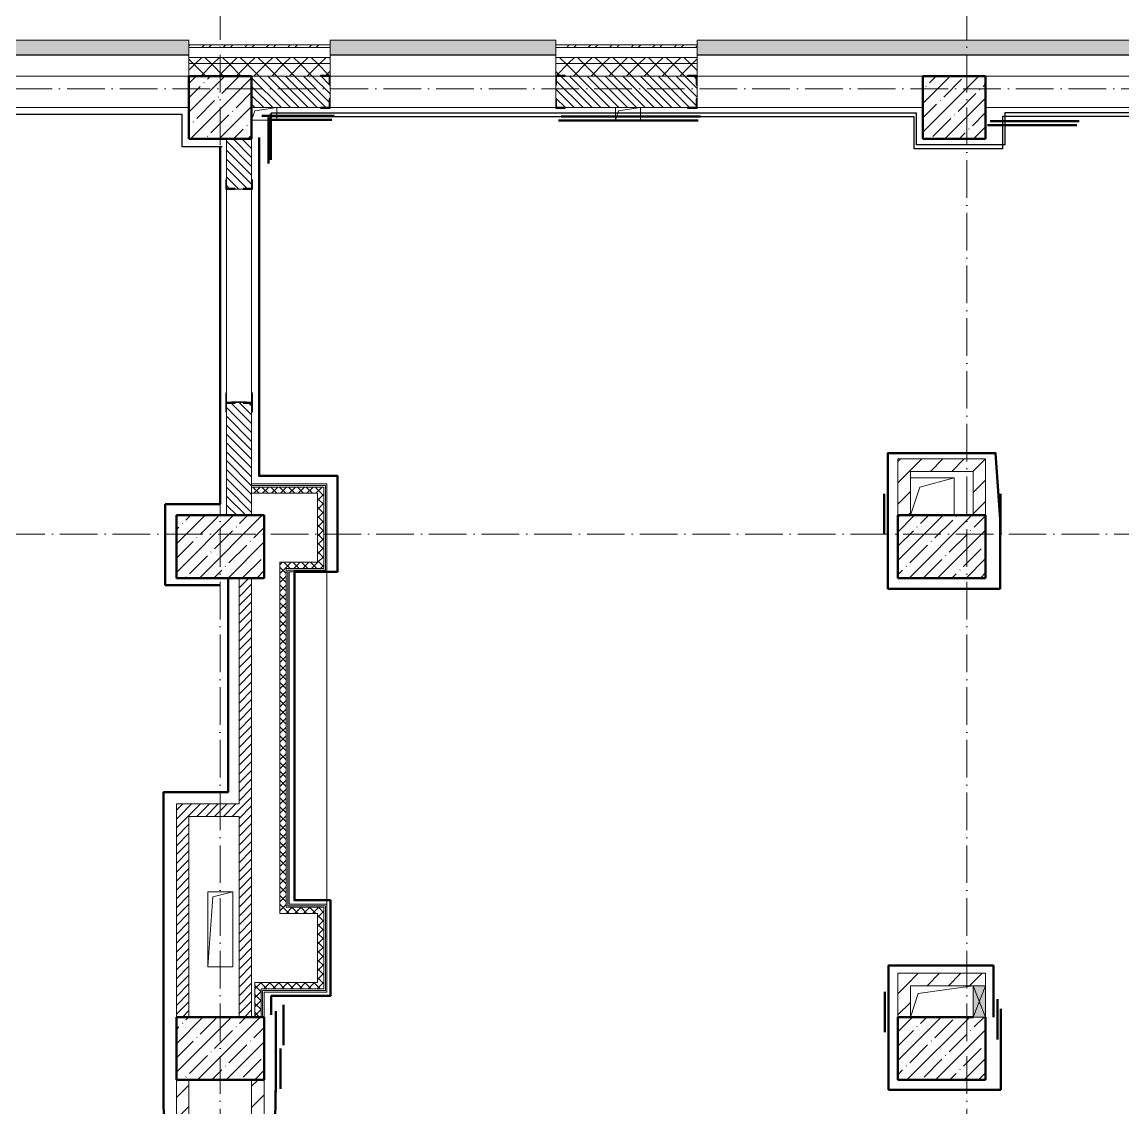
# Model space of a CAD drawing. Header units: millimetres. Extents: x -213536 to 1564669, y -45299 to 942238.
# Drawn here: x 631291 to 640066, y 363738 to 372394 of the extents above; entities that cross this region are included whole.
import ezdxf

# ---------------------------------------------------------------- set-up
doc = ezdxf.new("R2010")
doc.units = ezdxf.units.MM
doc.linetypes.add('50_200_ШТРИХ_1Т_ш5_п1_п1_', pattern=[700, 500, -100, 0, -100])
for name, color, linetype, lineweight in [('8.1)', 2, 'Continuous', 50), ('8.2)', 3, 'Continuous', 50), ('8.3)', 5, 'Continuous', 50), ('8.4)', 6, 'Continuous', 50), ('A-DETL-GENF-OTLN', 7, 'Continuous', 9), ('A-FLOR-____-OTLN', 7, 'Continuous', 9), ('A-GENM-____-MCUT', 7, 'Continuous', 25), ('A-GENM-____-OTLN', 7, 'Continuous', 9), ('A-GENM-____-OTLN-1', 7, 'Continuous', 25), ('A-GLAZ-____-OTLN', 7, 'Continuous', 9), ('A-WALL-____-MCUT', 7, 'Continuous', 13), ('A-WALL-____-MCUT-1', 7, 'Continuous', 9), ('A-WALL-____-OTLN', 7, 'Continuous', 9), ('A-WALL-____-PATT-1', 7, 'Continuous', 9), ('A-WALL-FNSH-MCUT-1', 7, 'Continuous', 9), ('I-WALL-____-OTLN', 7, 'Continuous', 9), ('S-COLS-____-MCUT', 7, 'Continuous', 50), ('S-COLS-____-OTLN', 7, 'Continuous', 9), ('S-GRID-____-OTLN-1', 7, '50_200_ШТРИХ_1Т_ш5_п1_п1_', 9)]:
    doc.layers.add(name, color=color, linetype=linetype, lineweight=lineweight)
doc.layers.add('A-GLAZ-____-OTLN-1', color=7, linetype='Continuous', lineweight=9, true_color=0xc0c0c0)
doc.layers.add('A-WALL-____-PATT-3', color=9, linetype='Continuous', lineweight=9, true_color=0x808080)
pattern_1 = [(45, (549721.47, 286281.11), (-70.71068, 70.71068), []), (135, (549721.47, 286281.11), (-70.71068, -70.71068), [])]
pattern_2 = [(135, (549721.475, 286281.11), (-35.35534, -35.35534), [])]
pattern_3 = [(45, (549721.475, 286281.11), (-35.35534, 35.35534), [])]
pattern_4 = [(45, (549721.47, 286281.11), (-84.85281, 84.85281), [])]
pattern_5 = [(45, (549721.475, 286281.11), (-35.35534, 35.35534), []), (135, (549721.475, 286281.11), (-35.35534, -35.35534), [])]

# ---------------------------------------------------------------- blocks, each defined once
blk = doc.blocks.new('BSC_Колонна _Прямоугольная - 500х500-V40-АР1_План отверстий 3 этажа в осях 1-64_Ю-ЯЯ')
at = {"layer": 'S-COLS-____-OTLN'}
h = blk.add_hatch(dxfattribs=at)
h.set_pattern_fill('FP_48', color=256, style=0, pattern_type=2)
h.set_pattern_definition([(45, (-89000, -85431.04), (-114.04925, 114.04925), []), (45, (-88885.95, -85431.04), (-114.04925, 114.04925), [201.613, -40.323, 3.353, -36.97])])
h.paths.add_polyline_path([(-250, -250), (250, -250), (250, 250), (-250, 250)], flags=0)
at = {"layer": 'S-COLS-____-MCUT'}
for p, q in [((250, 250), (-250, 250)), ((-250, 250), (-250, -250)), ((250, -250), (250, 250)), ((-250, -250), (250, -250))]:
    blk.add_line(p, q, dxfattribs=at)
blk = doc.blocks.new('BSC_Колонна _Прямоугольная - 500х500-V41-АР1_План отверстий 3 этажа в осях 1-64_Ю-ЯЯ')
at = {"layer": 'S-COLS-____-OTLN'}
h = blk.add_hatch(dxfattribs=at)
h.set_pattern_fill('FP_49', color=256, style=0, pattern_type=2)
h.set_pattern_definition([(45, (-83150, -85431.04), (-114.04925, 114.04925), []), (45, (-83035.95, -85431.04), (-114.04925, 114.04925), [201.613, -40.323, 3.353, -36.97])])
h.paths.add_polyline_path([(-250, -250), (250, -250), (250, 250), (-250, 250)], flags=0)
at = {"layer": 'S-COLS-____-MCUT'}
for p, q in [((250, 250), (-250, 250)), ((-250, 250), (-250, -250)), ((250, -250), (250, 250)), ((-250, -250), (250, -250))]:
    blk.add_line(p, q, dxfattribs=at)
blk = doc.blocks.new('BSC_Колонна _Прямоугольная - 500х700-V138-АР1_План отверстий 3 этажа в осях 1-64_Ю-ЯЯ')
at = {"layer": 'S-COLS-____-OTLN'}
h = blk.add_hatch(dxfattribs=at)
h.set_pattern_fill('FP_143', color=256, style=0, pattern_type=2)
h.set_pattern_definition([(315, (-77931.04, 83150), (114.04925, 114.04925), []), (315, (-77931.04, 83035.95), (114.04925, 114.04925), [201.613, -40.323, 3.353, -36.97])])
h.paths.add_polyline_path([(-250, 350), (-250, -350), (250, -350), (250, 350)], flags=0)
at = {"layer": 'S-COLS-____-MCUT'}
for p, q in [((250, 350), (-250, 350)), ((-250, 350), (-250, -350)), ((250, -350), (250, 350)), ((-250, -350), (250, -350))]:
    blk.add_line(p, q, dxfattribs=at)
blk = doc.blocks.new('BSC_Колонна _Прямоугольная - 500х700-V139-АР1_План отверстий 3 этажа в осях 1-64_Ю-ЯЯ')
at = {"layer": 'S-COLS-____-OTLN'}
h = blk.add_hatch(dxfattribs=at)
h.set_pattern_fill('FP_144', color=256, style=0, pattern_type=2)
h.set_pattern_definition([(315, (-77931.04, 88900), (114.04925, 114.04925), []), (315, (-77931.04, 88785.95), (114.04925, 114.04925), [201.613, -40.323, 3.353, -36.97])])
h.paths.add_polyline_path([(-250, -250), (-250, -350), (250, -350), (250, 350), (-250, 350)], flags=0)
at = {"layer": 'S-COLS-____-MCUT'}
for p, q in [((250, 350), (-250, 350)), ((-250, 350), (-250, -350)), ((250, -250), (250, 350)), ((-250, -350), (250, -350))]:
    blk.add_line(p, q, dxfattribs=at)
blk = doc.blocks.new('BSC_Колонна _Прямоугольная - 500х700-V141-АР1_План отверстий 3 этажа в осях 1-64_Ю-ЯЯ')
at = {"layer": 'S-COLS-____-OTLN'}
h = blk.add_hatch(dxfattribs=at)
h.set_pattern_fill('FP_146', color=256, style=0, pattern_type=2)
h.set_pattern_definition([(315, (-81931.04, 83150), (114.04925, 114.04925), []), (315, (-81931.04, 83035.95), (114.04925, 114.04925), [201.613, -40.323, 3.353, -36.97])])
h.paths.add_polyline_path([(-250, 350), (-250, -350), (250, -350), (250, 350)], flags=0)
at = {"layer": 'S-COLS-____-MCUT'}
for p, q in [((250, 350), (-250, 350)), ((-250, 350), (-250, -350)), ((250, -350), (250, 350)), ((-250, -350), (250, -350))]:
    blk.add_line(p, q, dxfattribs=at)
blk = doc.blocks.new('BSC_Колонна _Прямоугольная - 500х700-V142-АР1_План отверстий 3 этажа в осях 1-64_Ю-ЯЯ')
at = {"layer": 'S-COLS-____-OTLN'}
h = blk.add_hatch(dxfattribs=at)
h.set_pattern_fill('FP_147', color=256, style=0, pattern_type=2)
h.set_pattern_definition([(315, (-81931.04, 88900), (114.04925, 114.04925), []), (315, (-81931.04, 88785.95), (114.04925, 114.04925), [201.613, -40.323, 3.353, -36.97])])
h.paths.add_polyline_path([(-250, -350), (250, -350), (250, 350), (-250, 350)], flags=0)
at = {"layer": 'S-COLS-____-MCUT'}
for p, q in [((250, 350), (-250, 350)), ((-250, 350), (-250, -350)), ((250, -350), (250, 350)), ((-250, -350), (250, -350))]:
    blk.add_line(p, q, dxfattribs=at)
blk = doc.blocks.new('Фахверк_СКБ_Уголок - 250_2700-27497298-АР1_План отверстий 3 этажа в осях 1-64_Ю-ЯЯ')
at = {"layer": 'A-GENM-____-MCUT'}
for p, q in [((200, 181), (125, 181)), ((125, 181), (125, 106)), ((200, 175), (200, 181)), ((125, 106), (131, 106)), ((131, 106), (131, 175)), ((131, 175), (200, 175)), ((131, -6), (125, -6)), ((125, -6), (125, -81)), ((125, -81), (200, -81)), ((131, -75), (131, -6)), ((200, -75), (131, -75)), ((200, -81), (200, -75))]:
    blk.add_line(p, q, dxfattribs=at)
blk = doc.blocks.new('154_Стойка_СКБ_Уголок - СМ-2480_200-28346303-АР1_План отверстий 3 этажа в осях 1-64_Ю-ЯЯ')
at = {"layer": 'A-GENM-____-MCUT'}
for p, q in [((125, 156), (125, 81)), ((200, 156), (125, 156)), ((131, 81), (131, 150)), ((131, 150), (200, 150)), ((200, 150), (200, 156)), ((125, 81), (131, 81)), ((131, 19), (125, 19)), ((125, 19), (125, -56)), ((131, -50), (131, 19)), ((125, -56), (200, -56)), ((200, -50), (131, -50)), ((200, -56), (200, -50))]:
    blk.add_line(p, q, dxfattribs=at)
blk = doc.blocks.new('Стойка_Влож_Полоса боковая - Полоса-V164-АР1_План отверстий 3 этажа в осях 1-64_Ю-ЯЯ')
at = {"layer": 'A-GENM-____-OTLN'}
for p, q in [((-5, 60), (0, 60)), ((-5, -60), (-5, 60)), ((0, 31), (0, -31)), ((0, -60), (-5, -60))]:
    blk.add_line(p, q, dxfattribs=at)
blk = doc.blocks.new('Стойка_Влож_Уголок_Опорный - Уголок-28213941-АР1_План отверстий 3 этажа в осях 1-64_Ю-ЯЯ')
at = {"layer": 'A-GENM-____-OTLN'}
for p, q in [((-212, -6), (-212, 0)), ((0, 0), (0, -6)), ((-212, -75), (-212, -6)), ((-212, -6), (-206, -6)), ((-212, -75), (-206, -75)), ((-6, -6), (0, -6)), ((-6, -75), (0, -75)), ((0, -6), (0, -75))]:
    blk.add_line(p, q, dxfattribs=at)
blk = doc.blocks.new('Фахверк_СКБ_Уголок - 200_3960-28268576-АР1_План отверстий 3 этажа в осях 1-64_Ю-ЯЯ')
at = {"layer": 'A-GENM-____-MCUT'}
for p, q in [((200, 156), (125, 156)), ((125, 156), (125, 81)), ((131, 81), (131, 150)), ((131, 150), (200, 150)), ((200, 150), (200, 156)), ((125, 81), (131, 81)), ((131, 19), (125, 19)), ((125, 19), (125, -56)), ((131, -50), (131, 19)), ((125, -56), (200, -56)), ((200, -50), (131, -50)), ((200, -56), (200, -50))]:
    blk.add_line(p, q, dxfattribs=at)
blk = doc.blocks.new('AR_Отверстие прямоугольное _в плите_ - AR_Отверстие прямоугольное _в плите_-30459273-АР1_План отверстий 3 этажа в осях 1-64_Ю-ЯЯ')
at = {"layer": 'A-GENM-____-OTLN'}
for p, q in [((100, 300), (-100, 300)), ((-100, 300), (-100, -300)), ((-60, 260), (100, 300)), ((100, -300), (100, 300)), ((-100, -300), (-60, 260)), ((-100, -300), (100, -300))]:
    blk.add_line(p, q, dxfattribs=at)
blk = doc.blocks.new('AR_Отверстие прямоугольное _в плите_ - AR_Отверстие прямоугольное _в плите_-V175-АР1_План отверстий 3 этажа в осях 1-64_Ю-ЯЯ')
at = {"layer": 'A-GENM-____-OTLN'}
for p, q in [((-100, -50), (-75, 25)), ((-75, 25), (100, 50)), ((100, -50), (100, 50)), ((-100, -50), (100, -50))]:
    blk.add_line(p, q, dxfattribs=at)
blk = doc.blocks.new('AR_Отверстие прямоугольное _в плите_ - AR_Отверстие прямоугольное _в плите_-V182-АР1_План отверстий 3 этажа в осях 1-64_Ю-ЯЯ')
at = {"layer": 'A-GENM-____-OTLN'}
for p, q in [((100, 50), (-100, 50)), ((-100, 50), (-100, -50)), ((-100, -50), (-75, 25)), ((-75, 25), (100, 50)), ((100, -50), (100, 50)), ((-100, -50), (100, -50))]:
    blk.add_line(p, q, dxfattribs=at)
blk = doc.blocks.new('AR_Отверстие прямоугольное _в плите_ - AR_Отверстие прямоугольное _в плите_-30552577-АР1_План отверстий 3 этажа в осях 1-64_Ю-ЯЯ')
at = {"layer": 'A-GENM-____-OTLN'}
for p, q in [((175, 150), (-175, 150)), ((-100, 75), (175, 150)), ((175, -149.7), (175, 150)), ((-174.9, -149.7), (-100, 75))]:
    blk.add_line(p, q, dxfattribs=at)
blk = doc.blocks.new('AR_Отверстие прямоугольное _в плите_ - AR_Отверстие прямоугольное _в плите_-V193-АР1_План отверстий 3 этажа в осях 1-64_Ю-ЯЯ')
at = {"layer": 'A-GENM-____-OTLN'}
for p, q in [((250, 125), (-250, 125)), ((-187.5, 62.5), (250, 125)), ((-249.9, -124.7), (-187.5, 62.5))]:
    blk.add_line(p, q, dxfattribs=at)
blk = doc.blocks.new('Отлив_СКБ - Отлив витража_120_НВФ-31885689-АР1_План отверстий 3 этажа в осях 1-64_Ю-ЯЯ')
at = {"layer": 'A-GLAZ-____-OTLN-1'}
for points in [[(1800, 2), (1800, 120), (0, 120), (0, 2), (736.9, 2)], [(1800, 0), (1800, 2), (0, 2), (0, 0), (736.9, 0)]]:
    blk.add_hatch(color=256, dxfattribs=at).paths.add_polyline_path(points, flags=0)
at = {"layer": 'A-GLAZ-____-OTLN'}
for p, q in [((0, 83), (0, 120)), ((1800, 120), (0, 120)), ((1800, 120), (1800, 83)), ((0, 2), (1800, 2)), ((1800, 0), (0, 0))]:
    blk.add_line(p, q, dxfattribs=at)
blk = doc.blocks.new('Отлив_СКБ - Отлив витража_120_НВФ-31886035-АР1_План отверстий 3 этажа в осях 1-64_Ю-ЯЯ')
at = {"layer": 'A-GLAZ-____-OTLN-1'}
for points in [[(4800, 2), (4800, 120), (0, 120), (0, 2), (1409.2, 2)], [(4800, 0), (4800, 2), (0, 2), (0, 0), (1409.2, 0)]]:
    blk.add_hatch(color=256, dxfattribs=at).paths.add_polyline_path(points, flags=0)
at = {"layer": 'A-GLAZ-____-OTLN'}
for p, q in [((0, 83), (0, 120)), ((4800, 120), (0, 120)), ((4800, 120), (4800, 83)), ((0, 2), (4800, 2)), ((4800, 0), (0, 0))]:
    blk.add_line(p, q, dxfattribs=at)
blk = doc.blocks.new('AR_Отверстие прямоугольное _в стене__БезПР - AR_Отверстие прямоугольное _в стене__БезПР-36788609-АР1_План отверстий 3 этажа в осях 1-64_Ю-ЯЯ')
at = {"layer": 'A-GLAZ-____-OTLN'}
blk.add_hatch(color=256, dxfattribs=at).paths.add_polyline_path([(125, 50), (-125, 50), (-125, -50), (125, -50)], flags=0)
at = {"layer": 'A-DETL-GENF-OTLN'}
for p, q in [((-125, -50), (-125, 50)), ((-125, 50), (125, 50)), ((125, 50), (-125, -50)), ((-125, 50), (125, -50)), ((125, 50), (-125, 50)), ((-125, 50), (-125, -50)), ((125, 50), (125, -50)), ((125, -50), (125, 50)), ((125, -50), (-125, -50)), ((-125, -50), (125, -50))]:
    blk.add_line(p, q, dxfattribs=at)

msp = doc.modelspace()

# ---------------------------------------------------------------- hatches: boundary and pattern name
at = {"layer": 'A-WALL-____-PATT-1'}
h = msp.add_hatch(dxfattribs=at)
h.set_pattern_fill('FP_6', color=256, style=0, pattern_type=2)
h.set_pattern_definition([(45, (549721.47, 286281.11), (-85.53659, 85.53659), []), (45, (549778.5, 286281.11), (-85.53659, 85.53659), [])])
h.paths.add_polyline_path([(635546.5, 372192.2), (636671.5, 372192.2), (636671.5, 372212.2), (635546.5, 372212.2)], flags=0)
h.paths.add_polyline_path([(630127.1, 372192.2), (630821.5, 372192.2), (630821.5, 372212.2), (629771.5, 372212.2), (629771.5, 372192.2)], flags=0)
h.paths.add_polyline_path([(632778.3, 372192.2), (633746.5, 372192.2), (633746.5, 372212.2), (632621.5, 372212.2), (632621.5, 372192.2)], flags=0)
h.paths.add_polyline_path([(626771.5, 372192.2), (627971.5, 372192.2), (627971.5, 372212.2), (626771.5, 372212.2)], flags=0)
h.paths.add_polyline_path([(624456.5, 372192.2), (624971.5, 372192.2), (624971.5, 372212.2), (624456.5, 372212.2)], flags=0)
h = msp.add_hatch(dxfattribs=at)
h.set_pattern_fill('FP_4', color=256, style=0, pattern_type=2)
h.set_pattern_definition(pattern_1)
h.paths.add_polyline_path([(651201.5, 372062.2), (651201.5, 372112.2), (644221.5, 372112.2), (644221.5, 372062.2), (648685.4, 372062.2)], flags=0)
h.paths.add_polyline_path([(643221.5, 372062.2), (643221.5, 372112.2), (641471.5, 372112.2), (641471.5, 372062.2), (641615.6, 372062.2)], flags=0)
h.paths.add_polyline_path([(635546.5, 372062.2), (636671.5, 372062.2), (636671.5, 372112.2), (635546.5, 372112.2)], flags=0)
h.paths.add_polyline_path([(633746.5, 372062.2), (633746.5, 372112.2), (632621.5, 372112.2), (632621.5, 372062.2), (633662, 372062.2)], flags=0)
h.paths.add_polyline_path([(630127.1, 372062.2), (630821.5, 372062.2), (630821.5, 372112.2), (629771.5, 372112.2), (629771.5, 372062.2)], flags=0)
h.paths.add_polyline_path([(626771.5, 372062.2), (627971.5, 372062.2), (627971.5, 372112.2), (626771.5, 372112.2)], flags=0)
h.paths.add_polyline_path([(624971.5, 372062.2), (624971.5, 372112.2), (621421.5, 372112.2), (621421.5, 372062.2), (623940.9, 372062.2)], flags=0)
h.paths.add_polyline_path([(619621.5, 372062.2), (619621.5, 372112.2), (618421.5, 372112.2), (618421.5, 372062.2)], flags=0)
h.paths.add_polyline_path([(613621.5, 372062.2), (613621.5, 372112.2), (612371.5, 372112.2), (612371.5, 372062.2), (613336.2, 372062.2)], flags=0)
h.paths.add_polyline_path([(615421.5, 372062.2), (616621.5, 372062.2), (616621.5, 372112.2), (615421.5, 372112.2)], flags=0)
h.paths.add_polyline_path([(607571.5, 372062.2), (607571.5, 372112.2), (606371.5, 372112.2), (606371.5, 372062.2)], flags=0)
h.paths.add_polyline_path([(610571.5, 372062.2), (610571.5, 372112.2), (609371.5, 372112.2), (609371.5, 372062.2), (609801.2, 372062.2)], flags=0)
h.paths.add_polyline_path([(604571.5, 372062.2), (604571.5, 372112.2), (603371.5, 372112.2), (603371.5, 372062.2)], flags=0)
h.paths.add_polyline_path([(601571.5, 372062.2), (601571.5, 372112.2), (599771.5, 372112.2), (599771.5, 372062.2)], flags=0)
h = msp.add_hatch(dxfattribs=at)
h.set_pattern_fill('FP_4', color=256, style=0, pattern_type=2)
h.set_pattern_definition(pattern_1)
h.paths.add_polyline_path([(651121.5, 371962.2), (651201.5, 371962.2), (651201.5, 372062.2), (644221.5, 372062.2), (644221.5, 371962.2), (651071.5, 371962.2)], flags=0)
h.paths.add_polyline_path([(643221.5, 371962.2), (643221.5, 372062.2), (641471.5, 372062.2), (641471.5, 371968.2), (641546.5, 371968.2), (641546.5, 371962.2), (642721.5, 371962.2)], flags=0)
h.paths.add_polyline_path([(633671.5, 371962.2), (633671.5, 371968.2), (633746.5, 371968.2), (633746.5, 372062.2), (632621.5, 372062.2), (632621.5, 371962.2), (633662, 371962.2)], flags=0)
h.paths.add_polyline_path([(636313.2, 371962.2), (636596.5, 371962.2), (636596.5, 371968.2), (636671.5, 371968.2), (636671.5, 372062.2), (635546.5, 372062.2), (635546.5, 371968.2), (635621.5, 371968.2), (635621.5, 371962.2)], flags=0)
h.paths.add_polyline_path([(630746.5, 371962.2), (630746.5, 371968.2), (630821.5, 371968.2), (630821.5, 372062.2), (629771.5, 372062.2), (629771.5, 371968.2), (629846.5, 371968.2), (629846.5, 371962.2), (630127.1, 371962.2)], flags=0)
h.paths.add_polyline_path([(627896.5, 371962.2), (627896.5, 371968.2), (627971.5, 371968.2), (627971.5, 372062.2), (626771.5, 372062.2), (626771.5, 371968.2), (626846.5, 371968.2), (626846.5, 371962.2), (627721.5, 371962.2)], flags=0)
h.paths.add_polyline_path([(624971.5, 371962.2), (624971.5, 372062.2), (621421.5, 372062.2), (621421.5, 371968.2), (621496.5, 371968.2), (621496.5, 371962.2), (624471.5, 371962.2)], flags=0)
h.paths.add_polyline_path([(618921.5, 371962.2), (619546.5, 371962.2), (619546.5, 371968.2), (619621.5, 371968.2), (619621.5, 372062.2), (618421.5, 372062.2), (618421.5, 371962.2)], flags=0)
h.paths.add_polyline_path([(612971.5, 371962.2), (613546.5, 371962.2), (613546.5, 371968.2), (613621.5, 371968.2), (613621.5, 372062.2), (612371.5, 372062.2), (612371.5, 371968.2), (612446.5, 371968.2), (612446.5, 371962.2), (612471.5, 371962.2)], flags=0)
h.paths.add_polyline_path([(615496.5, 371962.2), (616546.5, 371962.2), (616546.5, 371968.2), (616621.5, 371968.2), (616621.5, 372062.2), (615421.5, 372062.2), (615421.5, 371968.2), (615496.5, 371968.2)], flags=0)
h.paths.add_polyline_path([(609801.2, 371962.2), (610496.5, 371962.2), (610496.5, 371968.2), (610571.5, 371968.2), (610571.5, 372062.2), (609371.5, 372062.2), (609371.5, 371968.2), (609446.5, 371968.2), (609446.5, 371962.2)], flags=0)
h.paths.add_polyline_path([(607496.5, 371962.2), (607496.5, 371968.2), (607571.5, 371968.2), (607571.5, 372062.2), (606371.5, 372062.2), (606371.5, 371968.2), (606446.5, 371968.2), (606446.5, 371962.2), (606971.5, 371962.2)], flags=0)
h.paths.add_polyline_path([(603446.5, 371962.2), (604496.5, 371962.2), (604496.5, 371968.2), (604571.5, 371968.2), (604571.5, 372062.2), (603371.5, 372062.2), (603371.5, 371968.2), (603446.5, 371968.2)], flags=0)
h.paths.add_polyline_path([(601496.5, 371962.2), (601496.5, 371968.2), (601571.5, 371968.2), (601571.5, 372062.2), (599771.5, 372062.2), (599771.5, 371962.2), (600721.5, 371962.2)], flags=0)
h = msp.add_hatch(dxfattribs=at)
h.set_pattern_fill('FP_9', color=256, style=0, pattern_type=2)
h.set_pattern_definition(pattern_2)
h.paths.add_polyline_path([(636665.5, 371712.2), (636665.5, 371781.2), (636671.5, 371781.2), (636671.5, 371893.2), (636665.5, 371893.2), (636665.5, 371962.2), (635552.5, 371962.2), (635552.5, 371893.2), (635546.5, 371893.2), (635546.5, 371781.2), (635552.5, 371781.2), (635552.5, 371712.2), (636596.5, 371712.2)], flags=0)
h.paths.add_polyline_path([(633740.5, 371712.2), (633740.5, 371781.2), (633746.5, 371781.2), (633746.5, 371893.2), (633740.5, 371893.2), (633740.5, 371962.2), (633121.5, 371962.2), (633121.5, 371712.2), (633671.5, 371712.2)], flags=0)
h = msp.add_hatch(dxfattribs=at)
h.set_pattern_fill('FP_9', color=256, style=0, pattern_type=2)
h.set_pattern_definition(pattern_2)
h.paths.add_polyline_path([(633121.5, 368462.2), (633121.5, 369356.2), (633052.5, 369356.2), (633052.5, 369362.2), (632990.5, 369362.2), (632990.5, 369356.2), (632921.5, 369356.2), (632921.5, 368462.2)], flags=0)
h.paths.add_polyline_path([(633052.5, 371062.2), (633052.5, 371068.2), (633121.5, 371068.2), (633121.5, 371462.2), (632921.5, 371462.2), (632921.5, 371068.2), (632990.5, 371068.2), (632990.5, 371062.2)], flags=0)
h = msp.add_hatch(dxfattribs=at)
h.set_pattern_fill('FP_7', color=256, style=0, pattern_type=2)
h.set_pattern_definition(pattern_4)
h.paths.add_polyline_path([(638871.5, 368812.2), (638871.5, 368912.2), (638271.5, 368912.2), (638271.5, 368812.2), (638371.5, 368812.2)], flags=0)
h = msp.add_hatch(dxfattribs=at)
h.set_pattern_fill('FP_7', color=256, style=0, pattern_type=2)
h.set_pattern_definition(pattern_4)
h.paths.add_polyline_path([(638971.5, 368462.2), (638971.5, 368912.2), (638871.5, 368912.2), (638871.5, 368462.2)], flags=0)
h = msp.add_hatch(dxfattribs=at)
h.set_pattern_fill('FP_7', color=256, style=0, pattern_type=2)
h.set_pattern_definition(pattern_4)
h.paths.add_polyline_path([(638371.5, 368462.2), (638371.5, 368812.2), (638271.5, 368812.2), (638271.5, 368462.2)], flags=0)
h = msp.add_hatch(dxfattribs=at)
h.set_pattern_fill('FP_8', color=256, style=0, pattern_type=2)
h.set_pattern_definition(pattern_3)
h.paths.add_polyline_path([(633121.5, 364462.2), (633121.5, 367962.2), (633021.5, 367962.2), (633021.5, 364462.2)], flags=0)
h = msp.add_hatch(dxfattribs=at)
h.set_pattern_fill('FP_8', color=256, style=0, pattern_type=2)
h.set_pattern_definition(pattern_3)
h.paths.add_polyline_path([(633021.5, 366062.2), (633021.5, 366162.2), (632521.5, 366162.2), (632521.5, 366062.2), (632778.3, 366062.2)], flags=0)
h = msp.add_hatch(dxfattribs=at)
h.set_pattern_fill('FP_8', color=256, style=0, pattern_type=2)
h.set_pattern_definition(pattern_3)
h.paths.add_polyline_path([(632621.5, 364462.2), (632621.5, 366062.2), (632521.5, 366062.2), (632521.5, 364462.2)], flags=0)
h = msp.add_hatch(dxfattribs=at)
h.set_pattern_fill('FP_7', color=256, style=0, pattern_type=2)
h.set_pattern_definition(pattern_4)
h.paths.add_polyline_path([(638271.5, 364712.2), (638971.5, 364712.2), (638971.5, 364812.2), (638271.5, 364812.2)], flags=0)
h = msp.add_hatch(dxfattribs=at)
h.set_pattern_fill('FP_7', color=256, style=0, pattern_type=2)
h.set_pattern_definition(pattern_4)
h.paths.add_polyline_path([(638371.5, 364462.2), (638371.5, 364712.2), (638271.5, 364712.2), (638271.5, 364462.2)], flags=0)
h = msp.add_hatch(dxfattribs=at)
h.set_pattern_fill('FP_7', color=256, style=0, pattern_type=2)
h.set_pattern_definition(pattern_4)
h.paths.add_polyline_path([(632621.5, 362112.2), (632621.5, 363962.2), (632521.5, 363962.2), (632521.5, 362112.2)], flags=0)
h = msp.add_hatch(dxfattribs=at)
h.set_pattern_fill('FP_7', color=256, style=0, pattern_type=2)
h.set_pattern_definition(pattern_4)
h.paths.add_polyline_path([(633221.5, 362112.2), (633221.5, 363962.2), (633121.5, 363962.2), (633121.5, 362112.2)], flags=0)
at = {"layer": 'A-WALL-____-PATT-3'}
h = msp.add_hatch(dxfattribs=at)
h.set_pattern_fill('FP_10', color=256, style=0, pattern_type=2)
h.set_pattern_definition(pattern_5)
h.paths.add_polyline_path([(633121.5, 368637.2), (633646.5, 368637.2), (633646.5, 368687.2), (633121.5, 368687.2)], flags=0)
h = msp.add_hatch(dxfattribs=at)
h.set_pattern_fill('FP_10', color=256, style=0, pattern_type=2)
h.set_pattern_definition(pattern_5)
h.paths.add_polyline_path([(633646.5, 361337.2), (633696.5, 361337.2), (633696.5, 361937.2), (633646.5, 361937.2), (633646.5, 361887.2)], flags=0)
h.paths.add_polyline_path([(633646.5, 364687.2), (633696.5, 364687.2), (633696.5, 365337.2), (633646.5, 365337.2), (633646.5, 364737.2)], flags=0)
h.paths.add_polyline_path([(633646.5, 368037.2), (633696.5, 368037.2), (633696.5, 368687.2), (633646.5, 368687.2), (633646.5, 368087.2)], flags=0)
h = msp.add_hatch(dxfattribs=at)
h.set_pattern_fill('FP_10', color=256, style=0, pattern_type=2)
h.set_pattern_definition(pattern_5)
h.paths.add_polyline_path([(633396.5, 365287.2), (633396.5, 368087.2), (633346.5, 368087.2), (633346.5, 365287.2)], flags=0)
h = msp.add_hatch(dxfattribs=at)
h.set_pattern_fill('FP_10', color=256, style=0, pattern_type=2)
h.set_pattern_definition(pattern_5)
h.paths.add_polyline_path([(633409, 368037.2), (633646.5, 368037.2), (633646.5, 368087.2), (633396.5, 368087.2), (633396.5, 368037.2)], flags=0)
h = msp.add_hatch(dxfattribs=at)
h.set_pattern_fill('FP_10', color=256, style=0, pattern_type=2)
h.set_pattern_definition(pattern_5)
h.paths.add_polyline_path([(633421.5, 365287.2), (633646.5, 365287.2), (633646.5, 365337.2), (633396.5, 365337.2), (633396.5, 365287.2), (633409, 365287.2)], flags=0)
h = msp.add_hatch(dxfattribs=at)
h.set_pattern_fill('FP_10', color=256, style=0, pattern_type=2)
h.set_pattern_definition(pattern_5)
h.paths.add_polyline_path([(633646.5, 364687.2), (633646.5, 364737.2), (633146.5, 364737.2), (633146.5, 364687.2), (633196.5, 364687.2)], flags=0)
h = msp.add_hatch(dxfattribs=at)
h.set_pattern_fill('FP_10', color=256, style=0, pattern_type=2)
h.set_pattern_definition(pattern_5)
h.paths.add_polyline_path([(633146.5, 364462.2), (633196.5, 364462.2), (633196.5, 364687.2), (633146.5, 364687.2), (633146.5, 364492.9)], flags=0)

# ---------------------------------------------------------------- linework, layer by layer
at = {"layer": '8.1)', "lineweight": 50}
for points in [[(633256.2, 371265.2), (633256.2, 371633.9)], [(633275.5, 371296.4), (633275.5, 371665.1)], [(633275.5, 371646.4), (633779.2, 371646.4)], [(635587.6, 371640.9), (636700, 371640.9)], [(633256.2, 371615.2), (633759.8, 371615.2)], [(635568.2, 371609.7), (636680.7, 371609.7)], [(638987.2, 371572.8), (639697.7, 371572.8)], [(639006.5, 371604), (639717.1, 371604)], [(638162.4, 368312.2), (638162.4, 368633.2)], [(639089.8, 368312.2), (639089.8, 368633.2)], [(638168.6, 364342.6), (638168.6, 364663.7)], [(639065.3, 364282.8), (639065.3, 364603.9)], [(633376, 364239.7), (633376, 364560.8)], [(633350.9, 363889.5), (633350.9, 364210.6)]]:
    msp.add_lwpolyline(points, dxfattribs=at)
at = {"layer": '8.2)', "lineweight": 30}
for p, q in [((632568.6, 371657.2), (627843.6, 371657.2)), ((632568.6, 371400.4), (632568.6, 371657.2)), ((638401.4, 371637.2), (633258.5, 371637.2)), ((638420.7, 371668.4), (633277.9, 371668.4)), ((638401.4, 371383.8), (638401.4, 371637.2)), ((638420.7, 371415), (638420.7, 371668.4)), ((641918.9, 371639.6), (639106.1, 371639.6)), ((639106.1, 371639.6), (639106.1, 371383.8)), ((641938.3, 371670.8), (639125.5, 371670.8)), ((639125.5, 371670.8), (639125.5, 371415)), ((632887.2, 371400.4), (632568.6, 371400.4)), ((639106.1, 371383.8), (638401.4, 371383.8)), ((639125.5, 371415), (638420.7, 371415))]:
    msp.add_line(p, q, dxfattribs=at)
at = {"layer": '8.2)', "lineweight": 50}
for p, q in [((632431.2, 368550.5), (632431.2, 367904.4)), ((638192.4, 368521.9), (638192.4, 367875.8)), ((639088.3, 367875.8), (639088.3, 368521.9)), ((638192.4, 367875.8), (639088.3, 367875.8)), ((638196.4, 364529.3), (638196.4, 363883.2)), ((639092.3, 363883.2), (639092.3, 364529.3)), ((632419.4, 364509.4), (632419.4, 363863.4)), ((633315.3, 363863.4), (633315.3, 364509.4)), ((638196.4, 363883.2), (639092.3, 363883.2))]:
    msp.add_line(p, q, dxfattribs=at)
for points in [[(632431.2, 368550.5), (632871.5, 368550.5)], [(632431.2, 367904.4), (632871.5, 367904.4)]]:
    msp.add_lwpolyline(points, dxfattribs=at)
at = {"layer": '8.3)', "lineweight": 50}
for points in [[(633717, 371646.4), (633203.6, 371646.4)], [(635568.2, 371609.7), (636619.6, 371609.7)], [(633277.9, 364479.1), (633277.9, 364630.5), (633748.9, 364630.5), (633748.9, 365393.5), (633461.7, 365393.5), (633461.7, 368012.2), (633806.1, 368012.2), (633806.1, 368776.6), (633181.1, 368776.6), (633181.1, 371473.1)], [(632871.5, 371400.4), (632871.5, 368550.5)], [(638192.4, 368446.9), (638192.4, 368958.6), (639050.8, 368958.6), (639088.3, 368429.8)], [(632419.4, 364509.4), (632419.4, 366255.5), (632933.4, 366255.5), (632933.4, 367962.2)], [(638196.4, 364430.4), (638196.4, 364872.6), (639033.6, 364872.6), (639033.6, 364462.2)], [(632429.9, 362114.3), (632419.4, 363956.7)], [(632462.1, 361558), (632462.1, 361200.3), (633791.7, 361200.3), (633791.7, 362026.3), (633281.6, 362026.3), (633315.3, 363959)]]:
    msp.add_lwpolyline(points, dxfattribs=at)
at = {"layer": '8.4)', "lineweight": 30}
for p, q in [((632568.6, 371657.2), (627843.6, 371657.2)), ((632568.6, 371400.4), (632568.6, 371657.2)), ((638401.4, 371637.2), (633258.5, 371637.2)), ((638420.7, 371668.4), (633277.9, 371668.4)), ((638401.4, 371383.8), (638401.4, 371637.2)), ((638420.7, 371415), (638420.7, 371668.4)), ((641918.9, 371639.6), (639106.1, 371639.6)), ((639106.1, 371639.6), (639106.1, 371383.8)), ((641938.3, 371670.8), (639125.5, 371670.8)), ((639125.5, 371670.8), (639125.5, 371415)), ((632887.2, 371400.4), (632568.6, 371400.4)), ((639106.1, 371383.8), (638401.4, 371383.8)), ((639125.5, 371415), (638420.7, 371415))]:
    msp.add_line(p, q, dxfattribs=at)
at = {"layer": '8.4)', "lineweight": 50}
for p, q in [((632431.2, 368550.5), (632431.2, 367904.4)), ((638192.4, 368521.9), (638192.4, 367875.8)), ((639088.3, 367875.8), (639088.3, 368521.9)), ((638192.4, 367875.8), (639088.3, 367875.8)), ((638196.4, 364529.3), (638196.4, 363883.2)), ((639092.3, 363883.2), (639092.3, 364529.3)), ((632419.4, 364509.4), (632419.4, 363863.4)), ((633315.3, 363863.4), (633315.3, 364509.4)), ((638196.4, 363883.2), (639092.3, 363883.2))]:
    msp.add_line(p, q, dxfattribs=at)
for points in [[(633717, 371646.4), (633203.6, 371646.4)], [(635568.2, 371609.7), (636619.6, 371609.7)], [(633277.9, 364479.1), (633277.9, 364630.5), (633748.9, 364630.5), (633748.9, 365393.5), (633461.7, 365393.5), (633461.7, 368012.2), (633806.1, 368012.2), (633806.1, 368776.6), (633181.1, 368776.6), (633181.1, 371473.1)], [(632871.5, 371400.4), (632871.5, 368550.5)], [(638192.4, 368446.9), (638192.4, 368958.6), (639050.8, 368958.6), (639088.3, 368429.8)], [(632431.2, 368550.5), (632871.5, 368550.5)], [(632419.4, 364509.4), (632419.4, 366255.5), (632933.4, 366255.5), (632933.4, 367962.2)], [(632431.2, 367904.4), (632871.5, 367904.4)], [(638196.4, 364430.4), (638196.4, 364872.6), (639033.6, 364872.6), (639033.6, 364462.2)], [(632429.9, 362114.3), (632419.4, 363956.7)], [(632462.1, 361558), (632462.1, 361200.3), (633791.7, 361200.3), (633791.7, 362026.3), (633281.6, 362026.3), (633315.3, 363959)]]:
    msp.add_lwpolyline(points, dxfattribs=at)
at = {"layer": 'A-FLOR-____-OTLN'}
for p, q in [((638371.5, 368761.8), (638721.5, 368761.8)), ((638721.5, 368761.8), (638721.5, 368462.2)), ((633720.5, 365362.2), (633720.5, 368012.2)), ((632771.5, 365461.8), (632971.5, 365461.8)), ((632771.5, 364861.8), (632771.5, 365461.8)), ((632971.5, 365461.8), (632971.5, 364861.8)), ((632971.5, 364861.8), (632771.5, 364861.8)), ((638371.5, 364711.8), (638871.5, 364711.8))]:
    msp.add_line(p, q, dxfattribs=at)
at = {"layer": 'A-WALL-____-MCUT'}
for p, q in [((633746.5, 372192.2), (632621.5, 372192.2)), ((632621.5, 372192.2), (632621.5, 371962.2)), ((633746.5, 371968.2), (633746.5, 372192.2)), ((636671.5, 372192.2), (635546.5, 372192.2)), ((635546.5, 372192.2), (635546.5, 371968.2)), ((636671.5, 371968.2), (636671.5, 372192.2)), ((633746.5, 371781.2), (633746.5, 371893.2)), ((635546.5, 371893.2), (635546.5, 371781.2)), ((636671.5, 371781.2), (636671.5, 371893.2)), ((633121.5, 371712.2), (633671.5, 371712.2)), ((635621.5, 371712.2), (636596.5, 371712.2)), ((632921.5, 371462.2), (632921.5, 371137.2)), ((633121.5, 371137.2), (633121.5, 371462.2)), ((632990.5, 371062.2), (633052.5, 371062.2)), ((632921.5, 369287.2), (632921.5, 368462.2)), ((633121.5, 368462.2), (633121.5, 369287.2)), ((633121.5, 368687.2), (633696.5, 368687.2)), ((633696.5, 368687.2), (633696.5, 368037.2)), ((633121.5, 368637.2), (633646.5, 368637.2)), ((633646.5, 368637.2), (633646.5, 368087.2)), ((633346.5, 368087.2), (633346.5, 365287.2)), ((633646.5, 368087.2), (633346.5, 368087.2)), ((633396.5, 368037.2), (633396.5, 365337.2)), ((633696.5, 368037.2), (633396.5, 368037.2)), ((633696.5, 365337.2), (633396.5, 365337.2)), ((633696.5, 365337.2), (633696.5, 364687.2)), ((633346.5, 365287.2), (633646.5, 365287.2)), ((633646.5, 365287.2), (633646.5, 364737.2)), ((633646.5, 364737.2), (633146.5, 364737.2)), ((633146.5, 364737.2), (633146.5, 364462.2)), ((633696.5, 364687.2), (633196.5, 364687.2)), ((633196.5, 364687.2), (633196.5, 364462.2))]:
    msp.add_line(p, q, dxfattribs=at)
at = {"layer": 'A-WALL-____-MCUT-1'}
for p, q in [((633746.5, 372112.2), (632621.5, 372112.2)), ((633746.5, 372062.2), (632621.5, 372062.2)), ((636671.5, 372112.2), (635546.5, 372112.2)), ((636671.5, 372062.2), (635546.5, 372062.2)), ((633121.5, 371962.2), (633671.5, 371962.2)), ((633671.5, 371962.2), (633121.5, 371962.2)), ((635621.5, 371962.2), (636596.5, 371962.2)), ((636596.5, 371962.2), (635621.5, 371962.2)), ((633121.5, 368699.7), (633709, 368699.7)), ((633709, 368699.7), (633709, 368024.7)), ((633409, 368024.7), (633409, 365349.7)), ((633709, 368024.7), (633409, 368024.7)), ((633709, 365349.7), (633409, 365349.7)), ((633709, 365349.7), (633709, 364674.7)), ((633709, 364674.7), (633209, 364674.7)), ((633209, 364674.7), (633209, 364462.2))]:
    msp.add_line(p, q, dxfattribs=at)
at = {"layer": 'A-WALL-____-OTLN'}
for p, q in [((632621.5, 371962.2), (630821.5, 371962.2)), ((635546.5, 371962.2), (633746.5, 371962.2)), ((633746.5, 371962.2), (635546.5, 371962.2)), ((638471.5, 371962.2), (636671.5, 371962.2)), ((636671.5, 371962.2), (638471.5, 371962.2)), ((638971.5, 371962.2), (641471.5, 371962.2)), ((632621.5, 371712.2), (630821.5, 371712.2)), ((635546.5, 371712.2), (633746.5, 371712.2)), ((638471.5, 371712.2), (636671.5, 371712.2)), ((641471.5, 371712.2), (638971.5, 371712.2))]:
    msp.add_line(p, q, dxfattribs=at)
at = {"layer": 'A-WALL-FNSH-MCUT-1'}
for p, q in [((633746.5, 372212.2), (632621.5, 372212.2)), ((632621.5, 372212.2), (632621.5, 372192.2)), ((632621.5, 372192.2), (633746.5, 372192.2)), ((633746.5, 372192.2), (633746.5, 372212.2)), ((636671.5, 372212.2), (635546.5, 372212.2)), ((635546.5, 372212.2), (635546.5, 372192.2)), ((635546.5, 372192.2), (636671.5, 372192.2)), ((636671.5, 372192.2), (636671.5, 372212.2)), ((638971.5, 368912.2), (638271.5, 368912.2)), ((638271.5, 368912.2), (638271.5, 368462.2)), ((638971.5, 368462.2), (638971.5, 368912.2)), ((638371.5, 368812.2), (638871.5, 368812.2)), ((638371.5, 368462.2), (638371.5, 368812.2)), ((638871.5, 368812.2), (638871.5, 368462.2)), ((633721.5, 368712.2), (633121.5, 368712.2)), ((633721.5, 368012.2), (633721.5, 368712.2)), ((633021.5, 367962.2), (633021.5, 366162.2)), ((633121.5, 364462.2), (633121.5, 367962.2)), ((633421.5, 365362.2), (633421.5, 368012.2)), ((633421.5, 368012.2), (633721.5, 368012.2)), ((633021.5, 366162.2), (632521.5, 366162.2)), ((632521.5, 366162.2), (632521.5, 364462.2)), ((632621.5, 366062.2), (633021.5, 366062.2)), ((632621.5, 364462.2), (632621.5, 366062.2)), ((633021.5, 366062.2), (633021.5, 364462.2)), ((633721.5, 365362.2), (633421.5, 365362.2)), ((633721.5, 364662.2), (633721.5, 365362.2)), ((638971.5, 364812.2), (638271.5, 364812.2)), ((638271.5, 364812.2), (638271.5, 364462.2)), ((638971.5, 364712.2), (638971.5, 364812.2)), ((638371.5, 364712.2), (638871.5, 364712.2)), ((638371.5, 364462.2), (638371.5, 364712.2)), ((633221.5, 364662.2), (633721.5, 364662.2)), ((633221.5, 364462.2), (633221.5, 364662.2)), ((632521.5, 363962.2), (632521.5, 362112.2)), ((632621.5, 362112.2), (632621.5, 363962.2)), ((633121.5, 363962.2), (633121.5, 362112.2)), ((633221.5, 362112.2), (633221.5, 363962.2))]:
    msp.add_line(p, q, dxfattribs=at)
at = {"layer": 'I-WALL-____-OTLN'}
for p, q in [((632921.5, 369362.2), (632921.5, 371062.2)), ((633121.5, 371062.2), (633121.5, 369362.2)), ((633721.5, 368012.2), (633721.5, 365362.2))]:
    msp.add_line(p, q, dxfattribs=at)
at = {"layer": 'S-GRID-____-OTLN-1', "color": 251, "ltscale": 0.6, "true_color": 0x636466}
for p, q in [((632871.5, 377174), (632871.5, 326262.2)), ((638821.5, 377174), (638821.5, 326262.2)), ((653795.9, 371862.2), (545052.7, 371862.2)), ((545052.7, 368312.2), (653795.9, 368312.2))]:
    msp.add_line(p, q, dxfattribs=at)

# ---------------------------------------------------------------- block references
at = {"layer": 'A-GENM-____-OTLN'}
for name, p in [('AR_Отверстие прямоугольное _в плите_ - AR_Отверстие прямоугольное _в плите_-V175-АР1_План отверстий 3 этажа в осях 1-64_Ю-ЯЯ', (633221.5, 371662.2)), ('AR_Отверстие прямоугольное _в плите_ - AR_Отверстие прямоугольное _в плите_-V182-АР1_План отверстий 3 этажа в осях 1-64_Ю-ЯЯ', (636121.4, 371661.8)), ('AR_Отверстие прямоугольное _в плите_ - AR_Отверстие прямоугольное _в плите_-30552577-АР1_План отверстий 3 этажа в осях 1-64_Ю-ЯЯ', (638546.5, 368611.8)), ('AR_Отверстие прямоугольное _в плите_ - AR_Отверстие прямоугольное _в плите_-30459273-АР1_План отверстий 3 этажа в осях 1-64_Ю-ЯЯ', (632871.5, 365161.8)), ('AR_Отверстие прямоугольное _в плите_ - AR_Отверстие прямоугольное _в плите_-V193-АР1_План отверстий 3 этажа в осях 1-64_Ю-ЯЯ', (638621.5, 364586.8))]:
    msp.add_blockref(name, p, dxfattribs=at)
for name, p, rotation in [('Стойка_Влож_Уголок_Опорный - Уголок-28213941-АР1_План отверстий 3 этажа в осях 1-64_Ю-ЯЯ', (632915.5, 369362.2), 180), ('Стойка_Влож_Полоса боковая - Полоса-V164-АР1_План отверстий 3 этажа в осях 1-64_Ю-ЯЯ', (633021.5, 369362.2), 269.9999999999999)]:
    msp.add_blockref(name, p, dxfattribs=dict(at, rotation=rotation))
at = {"layer": 'A-GENM-____-OTLN-1'}
for name, p, rotation in [('Фахверк_СКБ_Уголок - 250_2700-27497298-АР1_План отверстий 3 этажа в осях 1-64_Ю-ЯЯ', (633871.5, 371887.2), 180), ('Фахверк_СКБ_Уголок - 250_2700-27497298-АР1_План отверстий 3 этажа в осях 1-64_Ю-ЯЯ', (636796.5, 371887.2), 180), ('Фахверк_СКБ_Уголок - 200_3960-28268576-АР1_План отверстий 3 этажа в осях 1-64_Ю-ЯЯ', (633071.5, 370937.2), 89.9999999999999), ('154_Стойка_СКБ_Уголок - СМ-2480_200-28346303-АР1_План отверстий 3 этажа в осях 1-64_Ю-ЯЯ', (632971.5, 369487.2), 269.9999999999999)]:
    msp.add_blockref(name, p, dxfattribs=dict(at, rotation=rotation))
msp.add_blockref('Фахверк_СКБ_Уголок - 250_2700-27497298-АР1_План отверстий 3 этажа в осях 1-64_Ю-ЯЯ', (635421.5, 371787.2), dxfattribs=at)
at = {"layer": 'A-GLAZ-____-OTLN'}
for name, p in [('Отлив_СКБ - Отлив витража_120_НВФ-31885689-АР1_План отверстий 3 этажа в осях 1-64_Ю-ЯЯ', (630821.5, 372129.2)), ('Отлив_СКБ - Отлив витража_120_НВФ-31885689-АР1_План отверстий 3 этажа в осях 1-64_Ю-ЯЯ', (633746.5, 372129.2)), ('Отлив_СКБ - Отлив витража_120_НВФ-31886035-АР1_План отверстий 3 этажа в осях 1-64_Ю-ЯЯ', (636671.5, 372129.2))]:
    msp.add_blockref(name, p, dxfattribs=at)
at = {"layer": 'A-GLAZ-____-OTLN', "rotation": 270}
msp.add_blockref('AR_Отверстие прямоугольное _в стене__БезПР - AR_Отверстие прямоугольное _в стене__БезПР-36788609-АР1_План отверстий 3 этажа в осях 1-64_Ю-ЯЯ', (638921.5, 364587.2), dxfattribs=at)
at = {"layer": 'S-COLS-____-OTLN'}
for name, p in [('BSC_Колонна _Прямоугольная - 500х500-V41-АР1_План отверстий 3 этажа в осях 1-64_Ю-ЯЯ', (632871.5, 371712.2)), ('BSC_Колонна _Прямоугольная - 500х500-V40-АР1_План отверстий 3 этажа в осях 1-64_Ю-ЯЯ', (638721.5, 371712.2))]:
    msp.add_blockref(name, p, dxfattribs=at)
at = {"layer": 'S-COLS-____-OTLN', "rotation": 89.9999999999999}
for name, p in [('BSC_Колонна _Прямоугольная - 500х700-V141-АР1_План отверстий 3 этажа в осях 1-64_Ю-ЯЯ', (632871.5, 368212.2)), ('BSC_Колонна _Прямоугольная - 500х700-V142-АР1_План отверстий 3 этажа в осях 1-64_Ю-ЯЯ', (638621.5, 368212.2)), ('BSC_Колонна _Прямоугольная - 500х700-V138-АР1_План отверстий 3 этажа в осях 1-64_Ю-ЯЯ', (632871.5, 364212.2)), ('BSC_Колонна _Прямоугольная - 500х700-V139-АР1_План отверстий 3 этажа в осях 1-64_Ю-ЯЯ', (638621.5, 364212.2))]:
    msp.add_blockref(name, p, dxfattribs=at)

doc.saveas('drawing.dxf')
